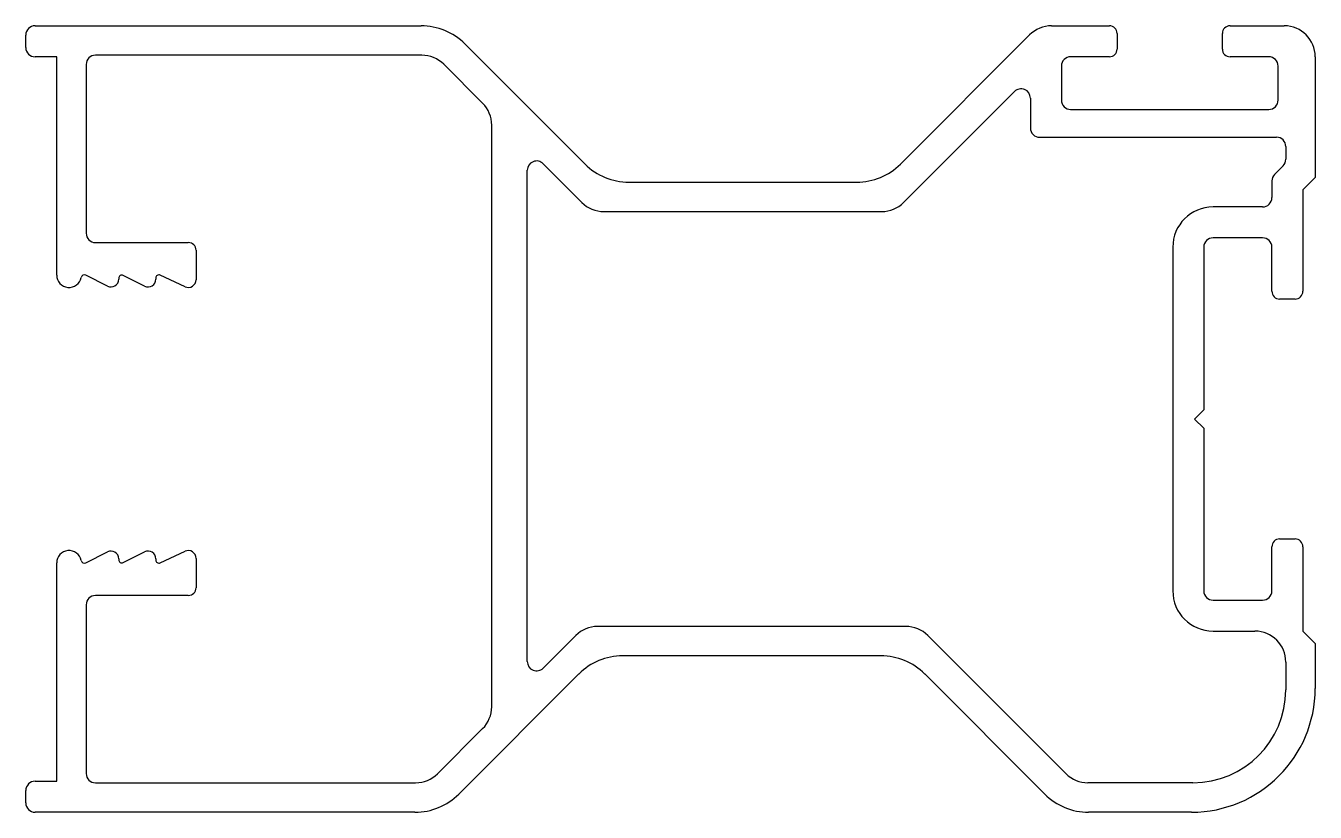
# Model space of a CAD drawing. Extents: x 542.7 to 584.3, y 608 to 633.4.
import ezdxf

# ---------------------------------------------------------------- set-up
doc = ezdxf.new("R2010")
doc.units = 0
doc.layers.get('0').update_dxf_attribs({"linetype": 'CONTINUOUS'})

msp = doc.modelspace()

# ---------------------------------------------------------------- linework, layer by layer
for p, q in [((542.697, 632.724), (542.697, 633.124)), ((542.997, 633.424), (555.468, 633.424)), ((570.951, 628.96), (575.122, 633.131)), ((575.83, 633.424), (577.697, 633.424)), ((577.947, 633.174), (577.947, 632.674)), ((581.347, 632.674), (581.347, 633.174)), ((581.597, 633.424), (583.347, 633.424)), ((556.883, 632.839), (560.761, 628.96)), ((543.697, 632.424), (542.997, 632.424)), ((543.697, 625.374), (543.697, 632.424)), ((555.489, 632.474), (544.947, 632.474)), ((577.697, 632.424), (576.447, 632.424)), ((582.847, 632.424), (581.597, 632.424)), ((584.347, 632.424), (584.347, 628.524)), ((544.647, 632.174), (544.647, 626.724)), ((557.453, 630.925), (556.196, 632.181)), ((576.147, 632.124), (576.147, 631.024)), ((583.147, 631.024), (583.147, 632.124)), ((571.052, 627.717), (574.635, 631.3)), ((575.147, 631.088), (575.147, 630.124)), ((576.447, 630.724), (582.847, 630.724)), ((557.746, 611.431), (557.746, 630.218)), ((575.447, 629.824), (583.097, 629.824)), ((583.397, 629.524), (583.397, 629.113)), ((559.408, 628.97), (560.661, 627.717)), ((558.896, 612.891), (558.896, 628.758)), ((583.309, 628.901), (583.035, 628.626)), ((584.347, 628.524), (583.947, 628.124)), ((562.175, 628.374), (569.537, 628.374)), ((582.947, 628.414), (582.947, 627.874)), ((583.947, 628.124), (583.947, 624.849)), ((561.368, 627.424), (570.345, 627.424)), ((582.647, 627.574), (581.047, 627.574)), ((544.947, 626.424), (547.947, 626.424)), ((582.647, 626.574), (581.047, 626.574)), ((548.197, 626.174), (548.197, 625.224)), ((579.747, 626.274), (579.747, 615.174)), ((580.747, 626.274), (580.747, 621.024)), ((582.947, 624.849), (582.947, 626.274)), ((545.335, 625.015), (544.632, 625.366)), ((545.697, 625.272), (545.697, 625.238)), ((546.535, 625.015), (545.842, 625.361)), ((546.897, 625.277), (546.897, 625.238)), ((547.842, 624.997), (547.039, 625.368)), ((583.697, 624.599), (583.197, 624.599)), ((580.747, 621.024), (580.447, 620.724)), ((580.447, 620.724), (580.747, 620.424)), ((580.747, 620.424), (580.747, 615.174)), ((583.197, 616.849), (583.697, 616.849)), ((544.632, 616.083), (545.335, 616.434)), ((545.842, 616.087), (546.535, 616.434)), ((547.039, 616.081), (547.842, 616.451)), ((582.947, 615.174), (582.947, 616.599)), ((583.947, 616.599), (583.947, 613.874)), ((543.697, 609.024), (543.697, 616.074)), ((545.697, 616.211), (545.697, 616.177)), ((546.897, 616.211), (546.897, 616.171)), ((548.197, 616.224), (548.197, 615.274)), ((547.947, 615.024), (544.947, 615.024)), ((581.047, 614.874), (582.647, 614.874)), ((544.647, 614.724), (544.647, 609.274)), ((571.126, 614.024), (561.168, 614.024)), ((560.461, 613.731), (559.408, 612.679)), ((576.298, 609.267), (571.833, 613.731)), ((581.047, 613.874), (582.397, 613.874)), ((583.947, 613.874), (584.347, 613.474)), ((584.347, 613.474), (584.347, 612.024)), ((570.318, 613.074), (561.975, 613.074)), ((583.397, 612.874), (583.397, 611.974)), ((560.561, 612.489), (556.683, 608.61)), ((575.611, 608.61), (571.733, 612.489)), ((555.996, 609.267), (557.453, 610.724)), ((542.997, 609.024), (543.697, 609.024)), ((544.947, 608.974), (555.289, 608.974)), ((580.397, 608.974), (577.005, 608.974)), ((542.697, 608.324), (542.697, 608.724)), ((555.268, 608.024), (542.997, 608.024)), ((580.347, 608.024), (577.025, 608.024))]:
    msp.add_line(p, q)
for centre, radius, start, end in [((542.997, 633.124), 0.3, 90, 180), ((555.468, 631.424), 2, 45, 90), ((575.83, 632.424), 1, 90, 135), ((577.697, 633.174), 0.25, 0, 90), ((581.597, 633.174), 0.25, 90, 180), ((583.347, 632.424), 1, 0, 90), ((542.997, 632.724), 0.3, 180, 270), ((577.697, 632.674), 0.25, 270, 0), ((581.597, 632.674), 0.25, 180, 270), ((544.947, 632.174), 0.3, 90, 180), ((555.489, 631.474), 1, 45, 90), ((576.447, 632.124), 0.3, 90, 180), ((582.847, 632.124), 0.3, 0, 90), ((574.847, 631.088), 0.3, 0, 135), ((576.447, 631.024), 0.3, 180, 270), ((582.847, 631.024), 0.3, 270, 0), ((556.746, 630.218), 1, 360, 45), ((575.447, 630.124), 0.3, 180, 270), ((583.097, 629.524), 0.3, 0, 90), ((559.196, 628.758), 0.3, 45, 180), ((562.175, 630.374), 2, 225, 270), ((569.537, 630.374), 2, 270, 315), ((583.097, 629.113), 0.3, 315, 0), ((583.247, 628.414), 0.3, 135, 180), ((561.368, 628.424), 1, 225, 270), ((570.345, 628.424), 1, 270, 315), ((582.647, 627.874), 0.3, 270, 0), ((581.047, 626.274), 1.3, 90, 180), ((544.947, 626.724), 0.3, 180, 270), ((547.947, 626.174), 0.25, 0, 90), ((581.047, 626.274), 0.3, 90, 180), ((582.647, 626.274), 0.3, 360, 90), ((544.097, 625.374), 0.4, 180, 348.7307), ((544.587, 625.277), 0.1, 63.4349, 168.7307), ((545.447, 625.238), 0.25, 243.4349, 0), ((545.797, 625.272), 0.1, 63.4349, 180), ((546.647, 625.238), 0.25, 243.4349, 0), ((546.997, 625.277), 0.1, 65.2249, 180), ((547.947, 625.224), 0.25, 245.2249, 0), ((583.197, 624.849), 0.25, 180, 270), ((583.697, 624.849), 0.25, 270, 0), ((583.197, 616.599), 0.25, 90, 180), ((583.697, 616.599), 0.25, 0, 90), ((544.097, 616.074), 0.4, 11.2693, 180), ((545.447, 616.211), 0.25, 0, 116.5651), ((546.647, 616.211), 0.25, 0, 116.5651), ((547.947, 616.224), 0.25, 0, 114.7751), ((544.587, 616.172), 0.1, 191.2693, 296.5651), ((545.797, 616.177), 0.1, 180, 296.5651), ((546.997, 616.171), 0.1, 180, 294.7751), ((547.947, 615.274), 0.25, 270, 0), ((581.047, 615.174), 1.3, 180, 270), ((581.047, 615.174), 0.3, 180, 270), ((582.647, 615.174), 0.3, 270, 0), ((544.947, 614.724), 0.3, 90, 180), ((561.168, 613.024), 1, 90, 135), ((571.126, 613.024), 1, 45, 90), ((582.397, 612.874), 1, 360, 90), ((559.196, 612.891), 0.3, 180, 315), ((561.975, 611.074), 2, 90, 135), ((570.318, 611.074), 2, 45, 90), ((580.347, 612.024), 4, 270, 0), ((580.397, 611.974), 3, 270, 0), ((556.746, 611.431), 1, 315, 0), ((542.997, 608.724), 0.3, 90, 180), ((544.947, 609.274), 0.3, 180, 270), ((555.289, 609.974), 1, 270, 315), ((577.005, 609.974), 1, 225, 270), ((555.268, 610.024), 2, 270, 315), ((577.025, 610.024), 2, 225, 270), ((542.997, 608.324), 0.3, 180, 270)]:
    msp.add_arc(centre, radius, start, end)

doc.saveas('drawing.dxf')
